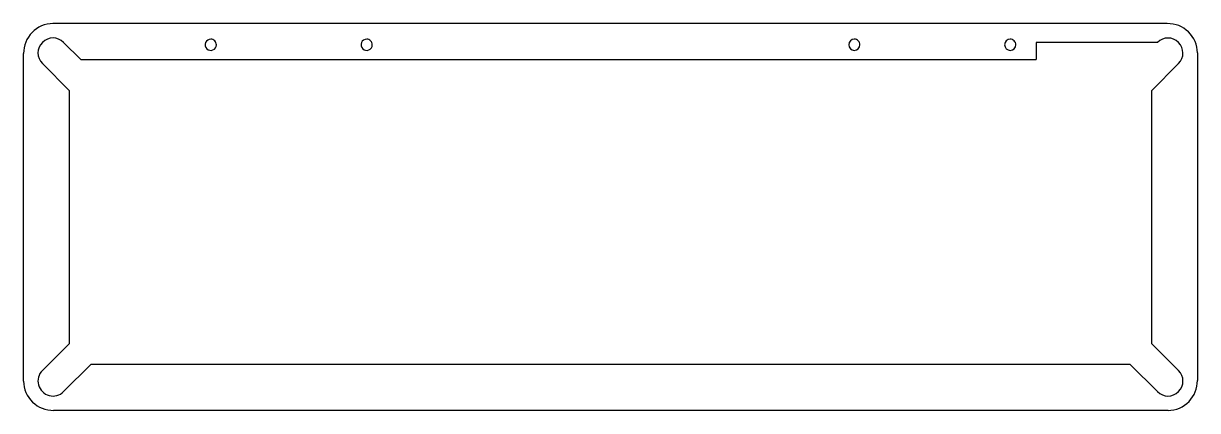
# Model space of a CAD drawing. Extents: x 0 to 313, y -102 to 1.
import ezdxf

# ---------------------------------------------------------------- set-up
doc = ezdxf.new("R2010")
doc.units = 0
doc.layers.get('0').update_dxf_attribs({"linetype": 'CONTINUOUS'})

msp = doc.modelspace()

# ---------------------------------------------------------------- linework, layer by layer
at = {"color": 7}
for points in [[(304.73396, 0.965322), (7.83082, 0.967862)], [(10.67308, -4.025778), (15.24762, -8.574918)], [(302.0822, -4.025778), (269.80642, -4.025778), (269.80642, -8.574918)], [(0.02286, -94.381198), (0.0254, -7.028058)], [(15.24762, -8.574918), (269.80642, -8.574918)], [(312.72988, -6.840098), (312.72988, -94.193238)], [(5.0165, -9.682358), (12.25296, -16.918818)], [(307.73878, -9.682358), (300.50232, -16.918818)], [(12.25296, -84.317718), (12.25296, -16.918818)], [(300.50232, -16.918818), (300.50232, -84.317718)], [(5.0165, -91.541478), (12.25296, -84.317718)], [(307.73878, -91.538938), (300.50232, -84.317718)], [(10.67308, -97.198058), (17.94764, -89.961598)], [(294.84828, -89.961598), (17.94764, -89.961598)], [(302.0822, -97.195518), (294.84828, -89.961598)], [(304.92192, -102.189158), (8.01878, -102.189158)]]:
    msp.add_lwpolyline(points, dxfattribs=at)
for points in [[(49.886362, -3.179524)], [(91.416378, -3.179524)], [(221.338648, -3.179524)], [(262.86968, -3.179524)]]:
    msp.add_lwpolyline(points, close=True, dxfattribs=at)
for points in [[(7.833233, 0.96571), (5.730946, 0.962176), (3.718594, 0.112471), (2.24998, -1.391789)], [(310.372298, -1.259086), (308.867984, 0.209537), (306.835771, 1.010718), (304.73396, 0.963776)], [(2.24998, -1.391789), (0.781366, -2.896048), (-0.019844, -4.928196), (0.02703, -7.029963)], [(10.674807, -4.02715), (9.112705, -2.465064), (6.58005, -2.465064), (5.017956, -4.027158)], [(307.720311, -4.045897), (306.165542, -2.49105), (303.647275, -2.482677), (302.0822, -4.02715)], [(312.72988, -6.842435), (312.72635, -4.740102), (311.876612, -2.727709), (310.372298, -1.259086)], [(5.017956, -4.027158), (3.455862, -5.589252), (3.455862, -8.121907), (5.017956, -9.684001)], [(48.500543, -4.105498), (48.268372, -4.66601), (48.396705, -5.311186), (48.825702, -5.740183)], [(49.886362, -3.179524), (49.279669, -3.179524), (48.732715, -3.544987), (48.500543, -4.105498)], [(48.825702, -5.740183), (49.254699, -6.16918), (49.899876, -6.297514), (50.460387, -6.065342)], [(50.947022, -3.618863), (50.665717, -3.337559), (50.284187, -3.179524), (49.886362, -3.179524)], [(50.460387, -6.065342), (51.020898, -5.833171), (51.386362, -5.286216), (51.386362, -4.679523)], [(51.386362, -4.679523), (51.386362, -4.281699), (51.228326, -3.900168), (50.947022, -3.618863)], [(90.030559, -4.105498), (89.798388, -4.66601), (89.926721, -5.311186), (90.355718, -5.740183)], [(91.416378, -3.179524), (90.809685, -3.179524), (90.262731, -3.544987), (90.030559, -4.105498)], [(90.355718, -5.740183), (90.784715, -6.16918), (91.429892, -6.297514), (91.990403, -6.065342)], [(92.477038, -3.618863), (92.195733, -3.337559), (91.814203, -3.179524), (91.416378, -3.179524)], [(91.990403, -6.065342), (92.550914, -5.833171), (92.916378, -5.286216), (92.916378, -4.679523)], [(92.916378, -4.679523), (92.916378, -4.281699), (92.758342, -3.900168), (92.477038, -3.618863)], [(221.338648, -3.179524), (220.510221, -3.179524), (219.838648, -3.851096), (219.838648, -4.679523)], [(219.838648, -4.679523), (219.838648, -5.50795), (220.510221, -6.179523), (221.338648, -6.179523)], [(222.399308, -3.618863), (222.118003, -3.337559), (221.736473, -3.179524), (221.338648, -3.179524)], [(221.338648, -6.179523), (222.167075, -6.179523), (222.838648, -5.50795), (222.838648, -4.679523)], [(222.838648, -4.679523), (222.838648, -4.281699), (222.680612, -3.900168), (222.399308, -3.618863)], [(262.86968, -3.179524), (262.041253, -3.179524), (261.36968, -3.851096), (261.36968, -4.679523)], [(261.36968, -4.679523), (261.36968, -5.50795), (262.041253, -6.179523), (262.86968, -6.179523)], [(263.93034, -3.618863), (263.649035, -3.337559), (263.267505, -3.179524), (262.86968, -3.179524)], [(262.86968, -6.179523), (263.698107, -6.179523), (264.36968, -5.50795), (264.36968, -4.679523)], [(264.36968, -4.679523), (264.36968, -4.281699), (264.211644, -3.900168), (263.93034, -3.618863)], [(307.73878, -9.684009), (309.28333, -8.11901), (309.275081, -5.600743), (307.720311, -4.045897)], [(5.017846, -91.541986), (4.007353, -92.552488), (3.612712, -94.025321), (3.982583, -95.405686)], [(307.734013, -97.192783), (309.294074, -95.632581), (309.296207, -93.103802), (307.73878, -91.54097)], [(0.025001, -94.383484), (0.028541, -96.48577), (0.878249, -98.498118), (2.382511, -99.966728)], [(3.982583, -95.405686), (4.352454, -96.786051), (5.430644, -97.864236), (6.81101, -98.234101)], [(310.507202, -99.832907), (311.975645, -98.328672), (312.77675, -96.296647), (312.72988, -94.195016)], [(2.382511, -99.966728), (3.886772, -101.435337), (5.918919, -102.236543), (8.020685, -102.189666)], [(6.81101, -98.234101), (8.191377, -98.603966), (9.664208, -98.209318), (10.674704, -97.198818)], [(302.0822, -97.198058), (303.645171, -98.755345), (306.173951, -98.752985), (307.734013, -97.192783)], [(304.92446, -102.190682), (307.02661, -102.186938), (309.038758, -101.337142), (310.507202, -99.832907)]]:
    msp.add_open_spline(points, degree=3, dxfattribs=at)

doc.saveas('drawing.dxf')
